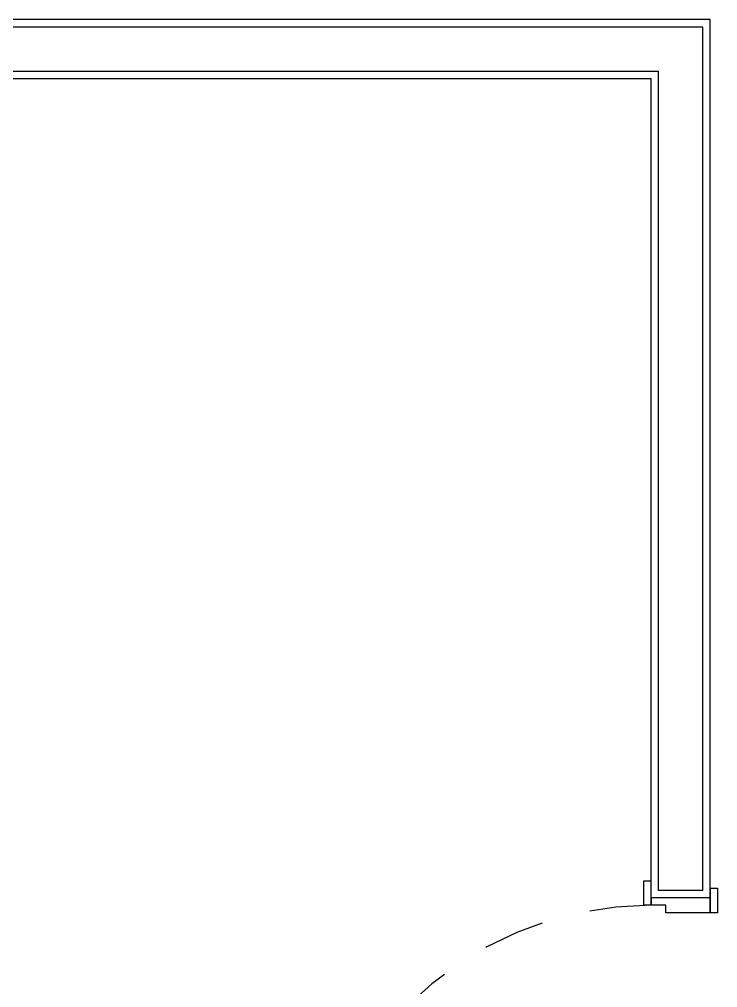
# Model space of a CAD drawing. Header units: millimetres. Extents: x 188.6 to 263.2, y 40.1 to 120.1.
# Drawn here: x 193.027 to 194.444, y 104.902 to 106.869 of the extents above; entities that cross this region are included whole.
import ezdxf

# ---------------------------------------------------------------- set-up
doc = ezdxf.new("R2010")
doc.units = ezdxf.units.MM
doc.linetypes.add('XREF-TIPO$0$HIDDEN2', pattern=[0.1875, 0.125, -0.0625])
doc.layers.add('ARQ', color=8, linetype='Continuous')

# ---------------------------------------------------------------- blocks, each defined once
blk = doc.blocks.new('XREF-TIPO$0$PORTA 70')
at = {"color": 0}
for p, q in [((36.2665, 23.8835), (36.2815, 23.8835)), ((36.2665, 23.8335), (36.2665, 23.8835)), ((36.2815, 23.8335), (36.2815, 23.8835)), ((36.4015, 23.8685), (36.4165, 23.8685)), ((36.4015, 23.8685), (36.4015, 23.8185)), ((36.4165, 23.8685), (36.4165, 23.8185)), ((36.2815, 23.8485), (36.2815, 23.8335)), ((36.4015, 23.8485), (36.2815, 23.8485)), ((36.4015, 23.8185), (36.4015, 23.8485)), ((36.2815, 23.8335), (36.2665, 23.8335)), ((36.3115, 23.8335), (36.2815, 23.8335)), ((36.3115, 23.8185), (36.3115, 23.8335)), ((36.4015, 23.8185), (36.3115, 23.8185)), ((36.4165, 23.8185), (36.4015, 23.8185)), ((36.3115, 23.1485), (36.4015, 23.1485)), ((36.3115, 23.1335), (36.3115, 23.1485)), ((36.4015, 23.1485), (36.4165, 23.1485)), ((36.4015, 23.1185), (36.4015, 23.1485)), ((36.4015, 23.1485), (36.4015, 23.0985)), ((36.4165, 23.1485), (36.4165, 23.0985)), ((36.2665, 23.0835), (36.2665, 23.1335)), ((36.2815, 23.1335), (36.3115, 23.1335)), ((36.2815, 23.0835), (36.2815, 23.1335)), ((36.2815, 23.1185), (36.4015, 23.1185)), ((36.4165, 23.0985), (36.4015, 23.0985)), ((36.2815, 23.0835), (36.2665, 23.0835))]:
    blk.add_line(p, q, dxfattribs=at)
blk.add_lwpolyline([(36.2815, 23.1635), (36.2815, 23.1335), (35.5815, 23.1335), (35.5815, 23.1635)], close=True, dxfattribs=at)
at = {"color": 0, "linetype": 'XREF-TIPO$0$HIDDEN2'}
blk.add_arc((36.2815, 23.1335), 0.7, 90, 180, dxfattribs=at)
blk = doc.blocks.new('A$C1BFF5DEF')
at = {"layer": 'ARQ', "color": 8}
for p, q in [((-7.5897, -2.2001), (-4.4747, -2.2001)), ((-4.4597, -2.1851), (-7.5747, -2.1851)), ((-4.4747, -3.9551), (-4.4747, -2.2001)), ((-4.4597, -3.9851), (-4.4597, -2.1851)), ((-8.2347, -2.2901), (-4.5647, -2.2901)), ((-4.5647, -3.9551), (-4.5647, -2.2901)), ((-8.2198, -2.3051), (-4.5797, -2.3051)), ((-4.5797, -3.9851), (-4.5797, -2.3051)), ((-4.4747, -3.9551), (-4.5647, -3.9551))]:
    blk.add_line(p, q, dxfattribs=at)
blk.add_blockref('XREF-TIPO$0$PORTA 70', (-40.8612, -27.8186), dxfattribs=at)

msp = doc.modelspace()

# ---------------------------------------------------------------- block references
at = {"layer": 'ARQ'}
msp.add_blockref('A$C1BFF5DEF', (198.8891, 109.0543), dxfattribs=at)

doc.saveas('drawing.dxf')
